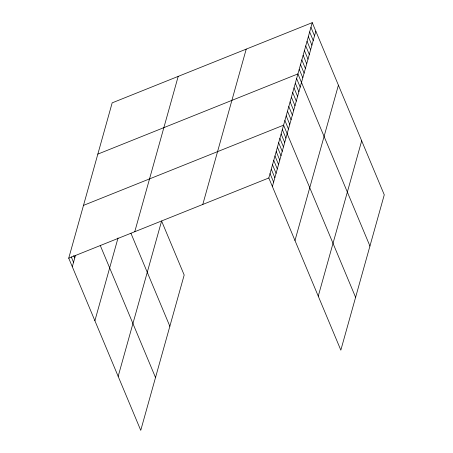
<?xml version="1.0" encoding="UTF-8"?>
<svg xmlns="http://www.w3.org/2000/svg" width="453" height="453" viewBox="0 0 453 453"><rect width="100%" height="100%" fill="white"/><g stroke="black" fill="none" stroke-linecap="round" stroke-linejoin="round"><path stroke-width="0.68" d="M118.165 376.358L161.596 221.024L184.184 275.022L140.747 430.35L68.731 258.187L112.168 102.859L312.253 22.65L384.269 194.813L340.832 350.141L268.816 177.978L312.253 22.65M72.304 266.732L75.47 255.418M94.892 320.73L118.035 237.961M134.762 231.721L178.193 76.387M202.791 204.45L246.222 49.117M272.389 186.523L315.826 31.195M294.977 240.52L338.414 85.187M318.249 296.149L361.681 140.821M97.831 154.116L297.915 73.907L369.937 246.07M83.499 205.379L283.584 125.17L355.599 297.327M68.731 258.187L268.816 177.978M310.951 27.31L314.524 35.855M309.642 31.97L313.221 40.515M308.34 36.631L311.919 45.175M307.038 41.291L310.611 49.836M305.735 45.951L309.308 54.496M304.433 50.611L308.006 59.156M303.131 55.272L306.704 63.816M301.828 59.932L305.401 68.477M300.526 64.586L304.099 73.137M299.223 69.247L302.797 77.791M296.613 78.567L300.192 87.112M295.311 83.227L298.884 91.772M294.008 87.888L297.581 96.432M292.706 92.548L296.279 101.093M291.404 97.208L294.977 105.753M290.101 101.868L293.674 110.413M288.799 106.529L292.372 115.073M287.491 111.189L291.069 119.734M286.188 115.849L289.767 124.394M284.886 120.509L288.459 129.054M282.355 129.569L285.928 138.114M281.12 133.969L284.699 142.514M279.892 138.369L283.465 146.914M278.663 142.774L282.236 151.319M277.429 147.174L281.007 155.719M276.2 151.574L279.773 160.119M274.971 155.974L278.544 164.518M273.737 160.373L277.315 168.918M272.508 164.779L276.081 173.323M271.279 169.179L274.852 177.723M270.045 173.578L273.623 182.123M130.945 233.284L169.852 326.279M100.249 245.418L155.515 377.536M73.748 255.492L74.768 257.933M71.24 256.84L73.539 262.332"/></g></svg>
